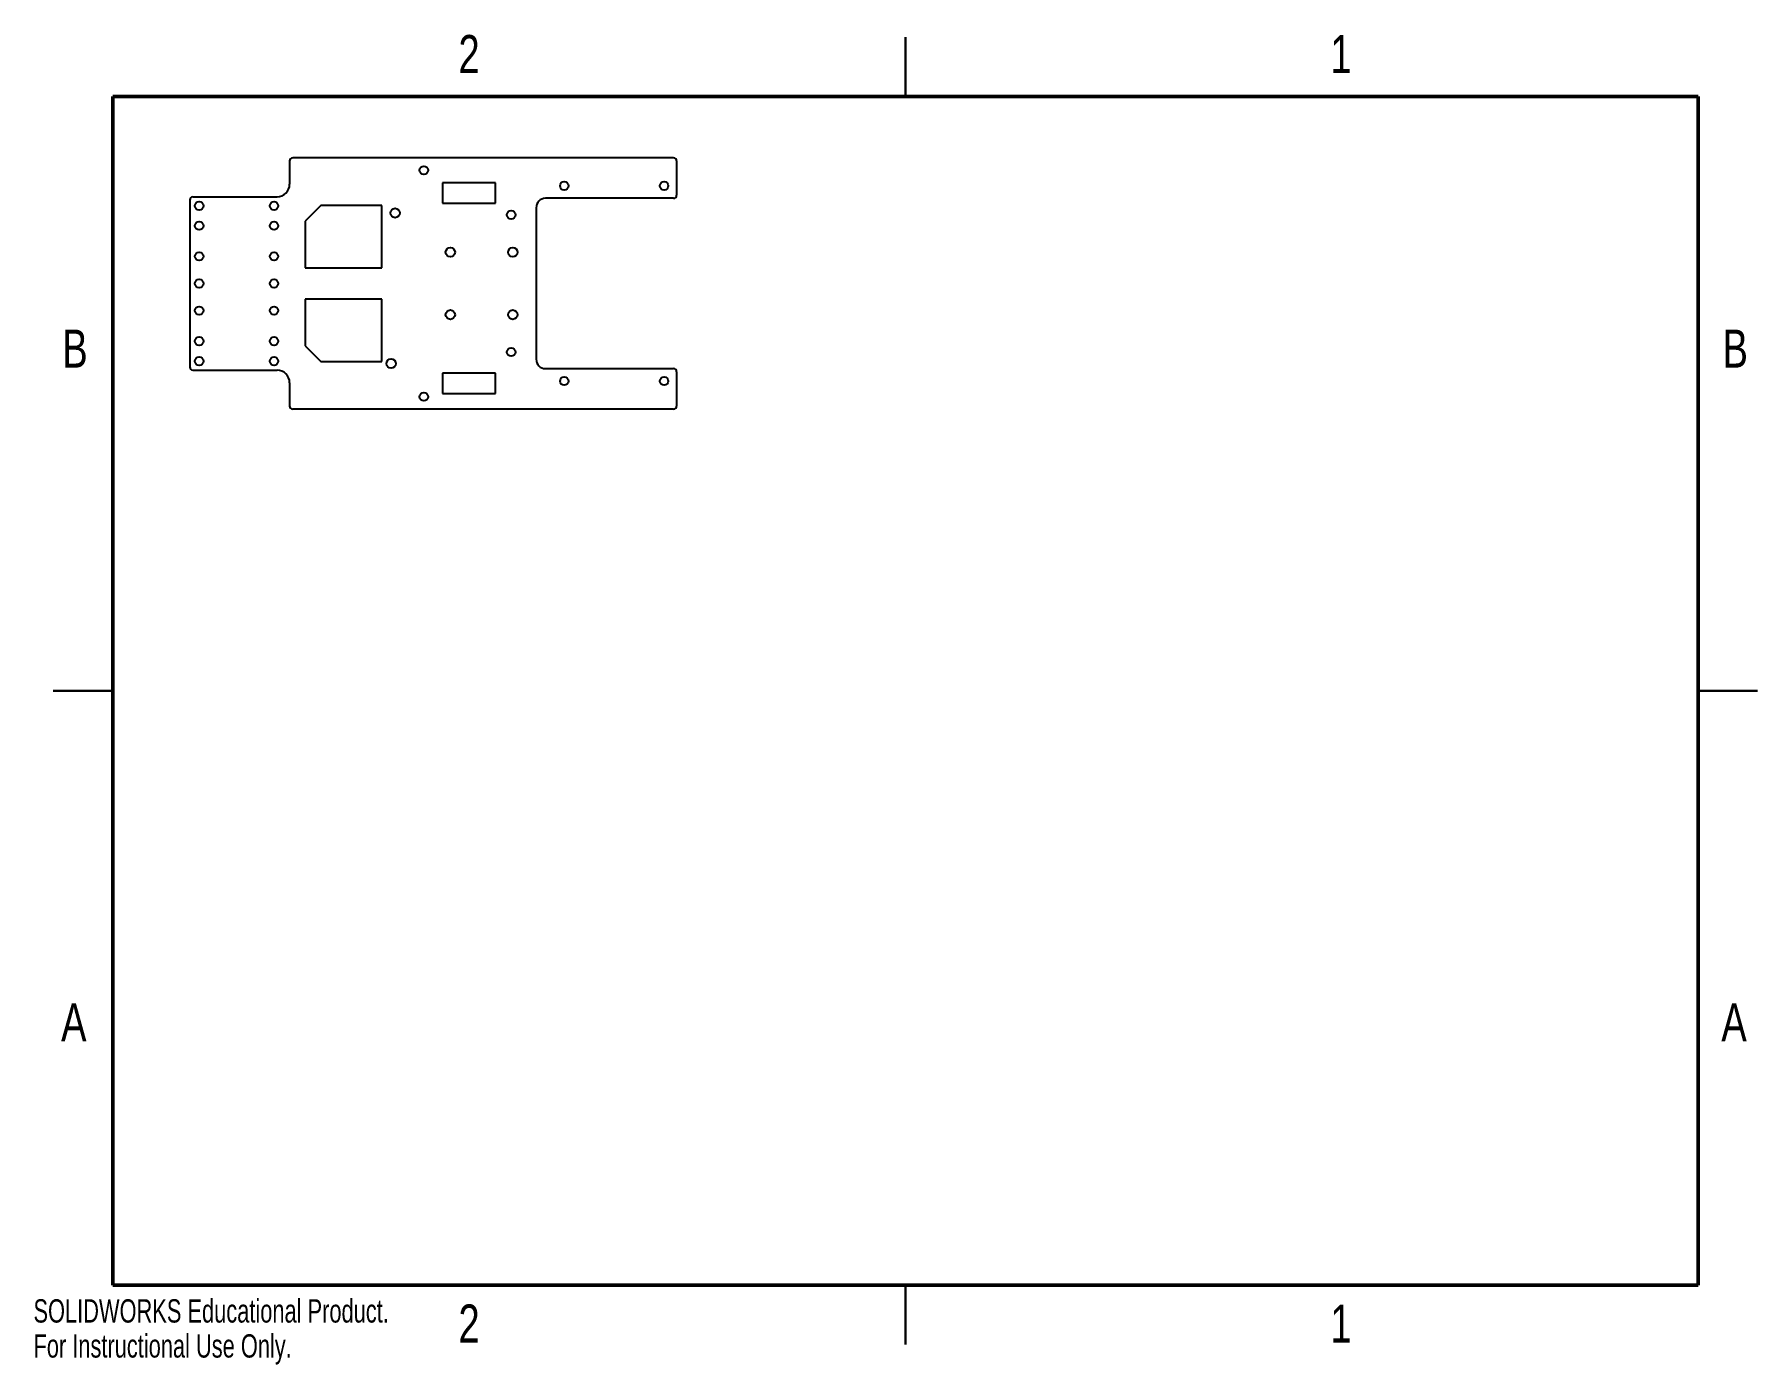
# Model space of a CAD drawing. Header units: millimetres. Extents: x 0 to 276, y 0 to 213.
import ezdxf

# ---------------------------------------------------------------- set-up
doc = ezdxf.new("R2010")
doc.units = ezdxf.units.MM
doc.styles.add('SLDTEXTSTYLE0', font='TXT', dxfattribs={"width": 0.75})
doc.styles.add('SLDTEXTSTYLE1', font='TXT', dxfattribs={"width": 0.7})

msp = doc.modelspace()

# ---------------------------------------------------------------- linework, layer by layer
at = {"color": 7, "linetype": 'Continuous', "lineweight": 25}
for p, q in [((139.7, 212.72), (139.7, 203.2)), ((139.7, 203.2), (139.7, 212.72)), ((102.54, 193.4), (41.54, 193.4)), ((41.04, 192.9), (41.04, 189.15)), ((103.04, 192.9), (103.04, 187.4)), ((74.04, 189.37), (65.54, 189.37)), ((65.54, 189.37), (65.54, 186.12)), ((74.04, 186.12), (74.04, 189.37)), ((25.04, 186.65), (25.04, 159.85)), ((25.54, 187.15), (39.04, 187.15)), ((46.04, 185.75), (43.54, 183.25)), ((55.79, 185.75), (46.04, 185.75)), ((55.79, 175.75), (55.79, 185.75)), ((65.54, 186.12), (74.04, 186.12)), ((80.54, 185.4), (80.54, 161.1)), ((102.54, 186.9), (82.04, 186.9)), ((43.54, 183.25), (43.54, 175.75)), ((43.54, 175.75), (55.79, 175.75)), ((55.79, 170.75), (43.54, 170.75)), ((43.54, 170.75), (43.54, 163.25)), ((55.79, 160.75), (55.79, 170.75)), ((43.54, 163.25), (46.04, 160.75)), ((46.04, 160.75), (55.79, 160.75)), ((25.54, 159.35), (39.04, 159.35)), ((74.04, 158.87), (65.54, 158.87)), ((65.54, 158.87), (65.54, 155.62)), ((74.04, 155.62), (74.04, 158.87)), ((82.04, 159.6), (102.54, 159.6)), ((103.04, 159.1), (103.04, 153.6)), ((41.04, 157.35), (41.04, 153.6)), ((65.54, 155.62), (74.04, 155.62)), ((102.54, 153.1), (41.54, 153.1)), ((3.17, 107.95), (12.7, 107.95)), ((12.7, 107.95), (3.17, 107.95)), ((276.23, 107.95), (266.7, 107.95)), ((266.7, 107.95), (276.23, 107.95)), ((139.7, 3.17), (139.7, 12.7)), ((139.7, 12.7), (139.7, 3.17))]:
    msp.add_line(p, q, dxfattribs=at)
at = {"color": 7, "linetype": 'Continuous', "lineweight": 50}
for p, q in [((12.7, 12.7), (12.7, 203.2)), ((12.7, 203.2), (266.7, 203.2)), ((266.7, 203.2), (266.7, 12.7)), ((266.7, 12.7), (12.7, 12.7))]:
    msp.add_line(p, q, dxfattribs=at)
at = {"color": 7, "linetype": 'Continuous', "lineweight": 25}
for centre, radius in [((62.54, 191.4), 0.675), ((85.04, 188.9), 0.675), ((101.04, 188.9), 0.675), ((26.54, 185.7), 0.675), ((38.54, 185.7), 0.675), ((57.94, 184.55), 0.75), ((26.54, 182.5), 0.675), ((38.54, 182.5), 0.675), ((76.54, 184.25), 0.675), ((26.54, 177.6), 0.675), ((38.54, 177.6), 0.675), ((66.79, 178.25), 0.75), ((76.79, 178.25), 0.75), ((26.54, 173.25), 0.675), ((38.54, 173.25), 0.675), ((26.54, 168.9), 0.675), ((38.54, 168.9), 0.675), ((66.79, 168.25), 0.75), ((76.79, 168.25), 0.75), ((26.54, 164), 0.675), ((38.54, 164), 0.675), ((76.54, 162.25), 0.675), ((26.54, 160.8), 0.675), ((38.54, 160.8), 0.675), ((57.3, 160.42), 0.75), ((85.04, 157.6), 0.675), ((101.04, 157.6), 0.675), ((62.54, 155.1), 0.675)]:
    msp.add_circle(centre, radius, dxfattribs=at)
for centre, radius, start, end in [((41.54, 192.9), 0.5, 90, 180), ((102.54, 192.9), 0.5, 0, 90), ((39.04, 189.15), 2, 270, 0), ((25.54, 186.65), 0.5, 90, 180), ((82.04, 185.4), 1.5, 90, 180), ((102.54, 187.4), 0.5, 270, 0), ((82.04, 161.1), 1.5, 180, 270), ((25.54, 159.85), 0.5, 180, 270), ((39.04, 157.35), 2, 0, 90), ((102.54, 159.1), 0.5, 0, 90), ((41.54, 153.6), 0.5, 180, 270), ((102.54, 153.6), 0.5, 270, 0)]:
    msp.add_arc(centre, radius, start, end, dxfattribs=at)

# ---------------------------------------------------------------- texts
at = {"color": 7, "linetype": 'Continuous', "lineweight": 0, "char_height": 6.1, "attachment_point": 2, "style": 'SLDTEXTSTYLE0'}
for s, insert in [('2', (69.79, 213.08)), ('1', (209.49, 213.08)), ('B', (6.65, 165.86)), ('B', (272.65, 165.86)), ('A', (6.46, 57.86)), ('A', (272.46, 57.86)), ('2', (69.79, 9.58)), ('1', (209.49, 9.58))]:
    msp.add_mtext(s, dxfattribs=dict(at, insert=insert))
at = {"color": 7, "linetype": 'Continuous', "char_height": 3.7351, "attachment_point": 1, "style": 'SLDTEXTSTYLE1'}
for s, insert in [('SOLIDWORKS Educational Product.', (0, 10.42)), ('For Instructional Use Only.', (0, 4.81))]:
    msp.add_mtext(s, dxfattribs=dict(at, insert=insert))

doc.saveas('drawing.dxf')
